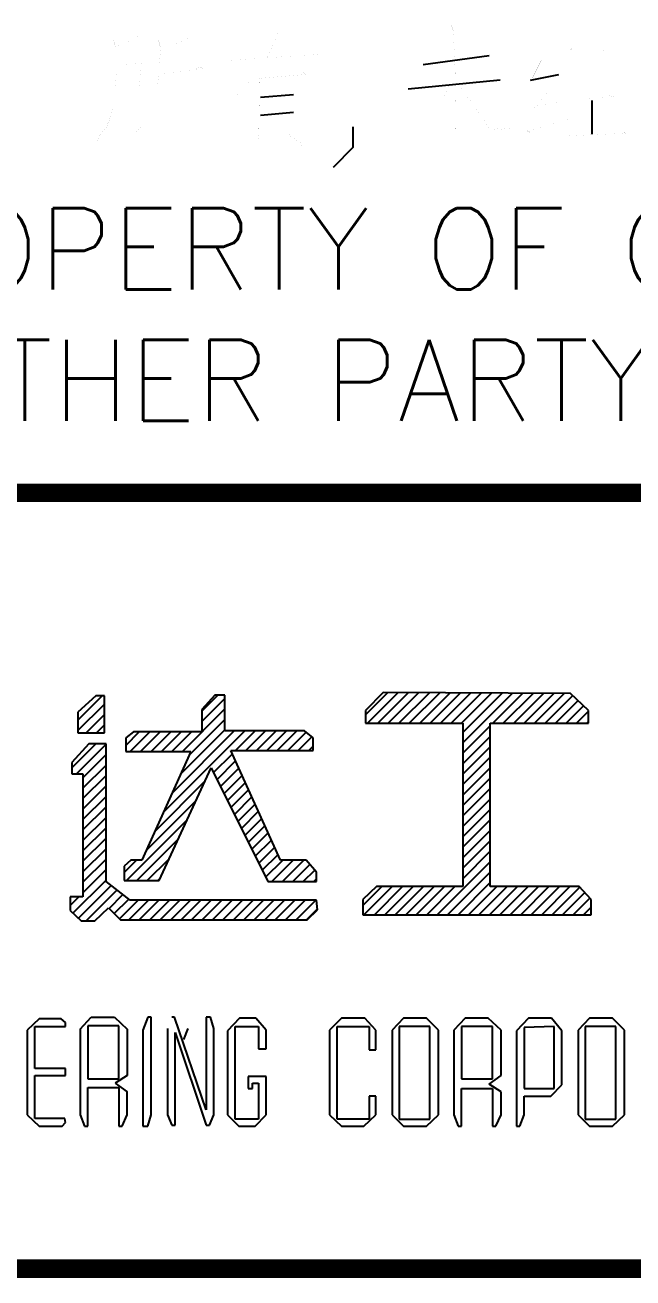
# Model space of a CAD drawing. Extents: x 16825 to 205982, y -10874 to 68273.
# Drawn here: x 179412 to 179988, y 27979 to 29166 of the extents above; entities that cross this region are included whole.
import ezdxf

# ---------------------------------------------------------------- set-up
doc = ezdxf.new("R2010")
doc.units = 0
doc.header["$LTSCALE"] = 5
doc.header["$MEASUREMENT"] = 0
doc.layers.add('TK', color=3, linetype='CONTINUOUS')
doc.styles.add('ROMANS', font='romans')

msp = doc.modelspace()

# ---------------------------------------------------------------- linework, layer by layer
at = {"layer": 'TK'}
for p, q in [((179788.751, 29128.41), (179851.359, 29137.106)), ((179861.794, 29113.628), (179774.838, 29104.932)), ((179890.489, 29113.628), (179917.445, 29118.845)), ((179666.145, 29099.715), (179634.841, 29097.106)), ((179948.749, 29094.498), (179948.749, 29062.324)), ((179634.841, 29080.585), (179666.145, 29083.194)), ((179722.665, 29050.151), (179722.665, 29069.281)), ((179722.665, 29050.151), (179703.535, 29031.021)), ((179751.153, 28533.545), (179734.142, 28516.535)), ((179734.142, 28512.329), (179755.339, 28533.526)), ((179736.097, 28504.384), (179765.193, 28533.481)), ((179745.996, 28504.384), (179775.048, 28533.436)), ((179928.547, 28532.735), (179751.153, 28533.545)), ((179755.896, 28504.384), (179784.902, 28533.391)), ((179765.795, 28504.384), (179794.757, 28533.346)), ((179775.695, 28504.384), (179804.611, 28533.301)), ((179785.594, 28504.384), (179814.466, 28533.256)), ((179795.494, 28504.384), (179824.32, 28533.211)), ((179805.393, 28504.384), (179834.175, 28533.166)), ((179815.293, 28504.384), (179844.029, 28533.121)), ((179825.192, 28504.384), (179853.884, 28533.076)), ((179826.484, 28495.777), (179863.738, 28533.031)), ((179826.484, 28485.878), (179873.593, 28532.986)), ((179854.89, 28504.384), (179883.447, 28532.941)), ((179864.79, 28504.384), (179893.302, 28532.896)), ((179874.689, 28504.384), (179903.156, 28532.851)), ((179884.589, 28504.384), (179913.011, 28532.806)), ((179894.488, 28504.384), (179922.865, 28532.761)), ((179945.557, 28516.535), (179928.547, 28532.735)), ((179461.882, 28507.356), (179484.831, 28530.305)), ((179478.893, 28530.305), (179461.882, 28514.914)), ((179461.882, 28497.456), (179486.993, 28522.567)), ((179486.993, 28530.305), (179478.893, 28530.305)), ((179486.993, 28495.474), (179486.993, 28530.305)), ((179579.335, 28515.914), (179594.536, 28531.115)), ((179591.486, 28531.115), (179579.335, 28517.345)), ((179579.335, 28506.015), (179601.206, 28527.885)), ((179601.206, 28531.115), (179591.486, 28531.115)), ((179601.206, 28497.094), (179601.206, 28531.115)), ((179904.388, 28504.384), (179930.694, 28530.69)), ((179914.287, 28504.384), (179935.764, 28525.861)), ((179924.187, 28504.384), (179940.835, 28521.032)), ((179461.882, 28514.914), (179461.882, 28495.474)), ((179469.799, 28495.474), (179486.993, 28512.668)), ((179560.873, 28477.654), (179601.206, 28517.986)), ((179567.203, 28474.083), (179601.206, 28508.087)), ((179579.335, 28517.345), (179579.335, 28496.284)), ((179734.142, 28516.535), (179734.142, 28504.384)), ((179934.086, 28504.384), (179945.557, 28515.855)), ((179945.557, 28504.384), (179945.557, 28516.535)), ((179479.699, 28495.474), (179486.993, 28502.768)), ((179507.244, 28483.421), (179520.107, 28496.284)), ((179514.534, 28496.284), (179507.244, 28490.614)), ((179511.376, 28477.654), (179530.006, 28496.284)), ((179579.335, 28496.284), (179514.534, 28496.284)), ((179521.275, 28477.654), (179539.906, 28496.284)), ((179531.175, 28477.654), (179549.805, 28496.284)), ((179541.074, 28477.654), (179559.705, 28496.284)), ((179543.02, 28420.202), (179619.912, 28497.094)), ((179550.974, 28477.654), (179569.604, 28496.284)), ((179551.081, 28438.162), (179610.012, 28497.094)), ((179559.142, 28456.123), (179601.206, 28498.187)), ((179676.538, 28497.094), (179601.206, 28497.094)), ((179611.181, 28478.464), (179629.811, 28497.094)), ((179621.08, 28478.464), (179639.711, 28497.094)), ((179630.98, 28478.464), (179649.61, 28497.094)), ((179640.879, 28478.464), (179659.51, 28497.094)), ((179650.779, 28478.464), (179669.409, 28497.094)), ((179684.638, 28490.614), (179676.538, 28497.094)), ((179734.142, 28504.384), (179826.484, 28504.384)), ((179826.484, 28504.384), (179826.484, 28349.67)), ((179826.484, 28475.978), (179852.405, 28501.899)), ((179852.405, 28504.384), (179945.557, 28504.384)), ((179852.405, 28349.67), (179852.405, 28504.384)), ((179943.986, 28504.384), (179945.557, 28505.956)), ((179456.212, 28462.088), (179479.068, 28484.944)), ((179472.413, 28484.944), (179456.212, 28467.123)), ((179460.617, 28456.593), (179488.613, 28484.589)), ((179461.882, 28495.474), (179486.993, 28495.474)), ((179488.613, 28484.944), (179472.413, 28484.944)), ((179488.613, 28354.53), (179488.613, 28484.944)), ((179507.244, 28490.614), (179507.244, 28477.654)), ((179660.678, 28478.464), (179678.077, 28495.862)), ((179670.578, 28478.464), (179683.577, 28491.463)), ((179684.638, 28478.464), (179684.638, 28490.614)), ((179826.484, 28466.079), (179852.405, 28491.999)), ((179466.743, 28452.819), (179488.613, 28474.69)), ((179507.244, 28477.654), (179568.805, 28477.654)), ((179568.805, 28477.654), (179522.634, 28374.781)), ((179590.479, 28457.762), (179608.218, 28475.501)), ((179606.876, 28478.464), (179684.638, 28478.464)), ((179653.857, 28374.781), (179606.876, 28478.464)), ((179680.477, 28478.464), (179684.638, 28482.624)), ((179826.484, 28456.179), (179852.405, 28482.1)), ((179456.212, 28467.123), (179456.212, 28456.593)), ((179466.743, 28442.92), (179488.613, 28464.79)), ((179538.834, 28355.34), (179588.246, 28462.263)), ((179588.246, 28462.263), (179641.707, 28354.53)), ((179593.763, 28451.146), (179611.305, 28468.689)), ((179597.046, 28444.529), (179614.392, 28461.876)), ((179826.484, 28446.28), (179852.405, 28472.2)), ((179826.484, 28436.38), (179852.405, 28462.301)), ((179456.212, 28456.593), (179466.743, 28456.593)), ((179466.743, 28456.593), (179466.743, 28339.95)), ((179466.743, 28433.02), (179488.613, 28454.891)), ((179534.959, 28402.241), (179582.459, 28449.742)), ((179600.329, 28437.913), (179617.479, 28455.063)), ((179826.484, 28426.481), (179852.405, 28452.401)), ((179466.743, 28423.121), (179488.613, 28444.991)), ((179603.612, 28431.297), (179620.566, 28448.251)), ((179606.896, 28424.681), (179623.653, 28441.438)), ((179826.484, 28416.581), (179852.405, 28442.502)), ((179466.743, 28413.221), (179488.613, 28435.092)), ((179466.743, 28403.322), (179488.613, 28425.192)), ((179526.898, 28384.281), (179573.954, 28431.337)), ((179610.179, 28418.064), (179626.74, 28434.626)), ((179613.462, 28411.448), (179629.827, 28427.813)), ((179826.484, 28406.682), (179852.405, 28432.602)), ((179466.743, 28393.422), (179488.613, 28415.293)), ((179616.745, 28404.832), (179632.914, 28421.001)), ((179620.029, 28398.216), (179636.001, 28414.188)), ((179826.484, 28396.782), (179852.405, 28422.703)), ((179466.743, 28383.523), (179488.613, 28405.393)), ((179507.857, 28355.34), (179565.449, 28412.932)), ((179623.312, 28391.599), (179639.088, 28407.375)), ((179826.484, 28386.883), (179852.405, 28412.803)), ((179826.484, 28376.983), (179852.405, 28402.904)), ((179466.743, 28373.623), (179488.613, 28395.494)), ((179517.756, 28355.34), (179556.944, 28394.528)), ((179626.595, 28384.983), (179642.175, 28400.563)), ((179629.878, 28378.367), (179645.262, 28393.75)), ((179826.484, 28367.084), (179852.405, 28393.004)), ((179466.743, 28363.724), (179488.613, 28385.594)), ((179633.162, 28371.751), (179648.349, 28386.938)), ((179636.445, 28365.134), (179651.436, 28380.125)), ((179826.484, 28357.184), (179852.405, 28383.105)), ((179466.743, 28353.824), (179488.613, 28375.695)), ((179466.743, 28343.925), (179488.613, 28365.795)), ((179505.624, 28363.007), (179517.398, 28374.781)), ((179512.104, 28374.781), (179505.624, 28369.111)), ((179505.624, 28369.111), (179505.624, 28355.34)), ((179522.634, 28374.781), (179512.104, 28374.781)), ((179527.656, 28355.34), (179548.438, 28376.123)), ((179639.728, 28358.518), (179655.991, 28374.781)), ((179645.64, 28354.53), (179665.89, 28374.781)), ((179678.158, 28374.781), (179653.857, 28374.781)), ((179655.539, 28354.53), (179675.79, 28374.781)), ((179665.439, 28354.53), (179681.634, 28370.726)), ((179687.878, 28363.441), (179678.158, 28374.781)), ((179802.139, 28322.94), (179852.405, 28373.205)), ((179457.252, 28324.535), (179488.613, 28355.896)), ((179511.294, 28336.71), (179488.613, 28354.53)), ((179505.624, 28355.34), (179538.834, 28355.34)), ((179537.555, 28355.34), (179539.933, 28357.718)), ((179641.707, 28354.53), (179687.878, 28354.53)), ((179675.338, 28354.53), (179686.203, 28365.395)), ((179685.238, 28354.53), (179687.878, 28357.171)), ((179687.878, 28354.53), (179687.878, 28363.441)), ((179812.039, 28322.94), (179852.405, 28363.306)), ((179462.4, 28319.783), (179493.392, 28350.775)), ((179469.786, 28317.27), (179498.936, 28346.42)), ((179491.439, 28329.024), (179504.48, 28342.064)), ((179744.672, 28349.67), (179731.712, 28337.52)), ((179731.712, 28331.708), (179749.674, 28349.67)), ((179732.843, 28322.94), (179759.574, 28349.67)), ((179742.742, 28322.94), (179769.473, 28349.67)), ((179826.484, 28349.67), (179744.672, 28349.67)), ((179752.642, 28322.94), (179779.373, 28349.67)), ((179762.541, 28322.94), (179789.272, 28349.67)), ((179772.441, 28322.94), (179799.172, 28349.67)), ((179782.34, 28322.94), (179809.071, 28349.67)), ((179792.24, 28322.94), (179818.971, 28349.67)), ((179821.938, 28322.94), (179852.405, 28353.406)), ((179831.838, 28322.94), (179858.569, 28349.67)), ((179841.737, 28322.94), (179868.468, 28349.67)), ((179851.637, 28322.94), (179878.368, 28349.67)), ((179936.647, 28349.67), (179852.405, 28349.67)), ((179861.536, 28322.94), (179888.267, 28349.67)), ((179871.436, 28322.94), (179898.167, 28349.67)), ((179881.335, 28322.94), (179908.066, 28349.67)), ((179891.235, 28322.94), (179917.965, 28349.67)), ((179901.134, 28322.94), (179927.865, 28349.67)), ((179911.034, 28322.94), (179937.187, 28349.092)), ((179920.933, 28322.94), (179941.966, 28343.972)), ((179947.987, 28337.52), (179936.647, 28349.67)), ((179454.592, 28331.774), (179462.768, 28339.95)), ((179454.592, 28339.95), (179454.592, 28326.99)), ((179466.743, 28339.95), (179454.592, 28339.95)), ((179496.389, 28324.074), (179510.023, 28337.708)), ((179501.339, 28319.124), (179518.925, 28336.71)), ((179510.194, 28318.08), (179528.824, 28336.71)), ((179687.878, 28336.71), (179511.294, 28336.71)), ((179520.093, 28318.08), (179538.724, 28336.71)), ((179529.993, 28318.08), (179548.623, 28336.71)), ((179539.892, 28318.08), (179558.523, 28336.71)), ((179549.792, 28318.08), (179568.422, 28336.71)), ((179559.691, 28318.08), (179578.322, 28336.71)), ((179569.591, 28318.08), (179588.221, 28336.71)), ((179579.49, 28318.08), (179598.121, 28336.71)), ((179589.39, 28318.08), (179608.02, 28336.71)), ((179599.289, 28318.08), (179617.92, 28336.71)), ((179609.189, 28318.08), (179627.819, 28336.71)), ((179619.088, 28318.08), (179637.719, 28336.71)), ((179628.988, 28318.08), (179647.618, 28336.71)), ((179638.887, 28318.08), (179657.518, 28336.71)), ((179648.787, 28318.08), (179667.417, 28336.71)), ((179658.686, 28318.08), (179677.317, 28336.71)), ((179668.586, 28318.08), (179687.216, 28336.71)), ((179688.688, 28327.8), (179687.878, 28336.71)), ((179731.712, 28337.52), (179731.712, 28322.94)), ((179930.833, 28322.94), (179946.745, 28338.852)), ((179940.732, 28322.94), (179947.987, 28330.195)), ((179947.987, 28322.94), (179947.987, 28337.52)), ((179454.592, 28326.99), (179465.122, 28317.27)), ((179478.083, 28317.27), (179491.043, 28329.42)), ((179491.043, 28329.42), (179502.383, 28318.08)), ((179502.383, 28318.08), (179678.968, 28318.08)), ((179678.485, 28318.08), (179688.648, 28328.242)), ((179678.968, 28318.08), (179688.688, 28327.8)), ((179731.712, 28322.94), (179947.987, 28322.94)), ((179465.122, 28317.27), (179478.083, 28317.27)), ((179425.12, 28224.318), (179413.756, 28213.765)), ((179446.227, 28224.318), (179425.12, 28224.318)), ((179450.286, 28221.071), (179446.227, 28224.318)), ((179464.086, 28214.577), (179474.639, 28225.942)), ((179474.639, 28225.942), (179496.557, 28225.942)), ((179496.557, 28225.942), (179508.734, 28214.577)), ((179528.217, 28225.942), (179523.346, 28213.765)), ((179531.464, 28225.942), (179528.217, 28225.942)), ((179531.464, 28133.399), (179531.464, 28225.942)), ((179553.382, 28225.942), (179550.946, 28225.942)), ((179583.418, 28138.269), (179553.382, 28225.942)), ((179583.418, 28225.942), (179583.418, 28138.269)), ((179587.476, 28225.942), (179583.418, 28225.942)), ((179590.724, 28215.388), (179587.476, 28225.942)), ((179615.077, 28225.13), (179603.712, 28212.953)), ((179630.501, 28225.13), (179615.077, 28225.13)), ((179640.242, 28213.765), (179630.501, 28225.13)), ((179711.679, 28225.13), (179700.314, 28213.765)), ((179733.597, 28225.13), (179711.679, 28225.13)), ((179744.15, 28213.765), (179733.597, 28225.13)), ((179770.127, 28225.13), (179759.574, 28213.765)), ((179792.045, 28225.13), (179770.127, 28225.13)), ((179803.41, 28213.765), (179792.045, 28225.13)), ((179828.575, 28225.13), (179818.022, 28213.765)), ((179850.493, 28225.13), (179828.575, 28225.13)), ((179862.67, 28213.765), (179850.493, 28225.13)), ((179888.647, 28225.13), (179877.282, 28212.953)), ((179910.565, 28225.13), (179888.647, 28225.13)), ((179920.306, 28212.953), (179910.565, 28225.13)), ((179946.283, 28225.13), (179935.73, 28213.765)), ((179968.201, 28225.13), (179946.283, 28225.13)), ((179979.566, 28213.765), (179968.201, 28225.13)), ((179413.756, 28213.765), (179413.756, 28133.399)), ((179421.062, 28217.012), (179450.286, 28217.012)), ((179421.062, 28177.235), (179421.062, 28217.012)), ((179450.286, 28217.012), (179450.286, 28221.071)), ((179464.086, 28214.577), (179464.086, 28133.399)), ((179471.392, 28217.824), (179471.392, 28167.493)), ((179500.616, 28217.824), (179471.392, 28217.824)), ((179500.616, 28167.493), (179500.616, 28217.824)), ((179508.734, 28214.577), (179508.734, 28170.74)), ((179523.346, 28213.765), (179523.346, 28122.845)), ((179546.887, 28215.388), (179546.887, 28133.399)), ((179554.194, 28211.329), (179583.418, 28123.657)), ((179554.194, 28123.657), (179554.194, 28211.329)), ((179562.311, 28204.835), (179566.37, 28215.388)), ((179590.724, 28133.399), (179590.724, 28215.388)), ((179603.712, 28212.953), (179603.712, 28133.399)), ((179611.018, 28217.012), (179632.936, 28217.012)), ((179611.018, 28129.34), (179611.018, 28217.012)), ((179632.936, 28217.012), (179632.936, 28195.906)), ((179640.242, 28195.906), (179640.242, 28213.765)), ((179700.314, 28213.765), (179700.314, 28133.399)), ((179707.62, 28217.012), (179737.656, 28217.012)), ((179707.62, 28129.34), (179707.62, 28217.012)), ((179737.656, 28217.012), (179737.656, 28195.094)), ((179744.15, 28195.094), (179744.15, 28213.765)), ((179759.574, 28213.765), (179759.574, 28133.399)), ((179795.292, 28217.012), (179766.068, 28217.012)), ((179766.068, 28217.012), (179766.068, 28129.34)), ((179795.292, 28129.34), (179795.292, 28217.012)), ((179803.41, 28133.399), (179803.41, 28213.765)), ((179818.022, 28213.765), (179818.022, 28133.399)), ((179854.552, 28217.012), (179825.328, 28217.012)), ((179825.328, 28217.012), (179825.328, 28167.493)), ((179854.552, 28167.493), (179854.552, 28217.012)), ((179862.67, 28170.74), (179862.67, 28213.765)), ((179877.282, 28212.953), (179877.282, 28122.845)), ((179913, 28217.012), (179884.588, 28216.2)), ((179884.588, 28216.2), (179884.588, 28158.564)), ((179913, 28158.564), (179913, 28217.012)), ((179920.306, 28161.811), (179920.306, 28212.953)), ((179935.73, 28213.765), (179935.73, 28133.399)), ((179942.224, 28217.012), (179942.224, 28129.34)), ((179971.448, 28217.012), (179942.224, 28217.012)), ((179971.448, 28129.34), (179971.448, 28217.012)), ((179979.566, 28133.399), (179979.566, 28213.765)), ((179632.936, 28195.906), (179640.242, 28195.906)), ((179737.656, 28195.094), (179744.15, 28195.094)), ((179450.286, 28177.235), (179421.062, 28177.235)), ((179450.286, 28170.74), (179450.286, 28177.235)), ((179421.062, 28170.74), (179450.286, 28170.74)), ((179421.062, 28130.151), (179421.062, 28170.74)), ((179471.392, 28167.493), (179500.616, 28167.493)), ((179508.734, 28170.74), (179497.369, 28163.434)), ((179623.195, 28169.929), (179623.195, 28158.564)), ((179640.242, 28169.929), (179623.195, 28169.929)), ((179640.242, 28133.399), (179640.242, 28169.929)), ((179825.328, 28167.493), (179854.552, 28167.493)), ((179851.305, 28162.623), (179862.67, 28170.74)), ((179471.392, 28159.376), (179500.616, 28159.376)), ((179471.392, 28122.845), (179471.392, 28159.376)), ((179497.369, 28163.434), (179508.734, 28155.317)), ((179500.616, 28159.376), (179500.616, 28122.845)), ((179508.734, 28133.399), (179508.734, 28155.317)), ((179623.195, 28158.564), (179627.254, 28158.564)), ((179627.254, 28163.434), (179632.936, 28163.434)), ((179627.254, 28158.564), (179627.254, 28163.434)), ((179632.936, 28163.434), (179632.936, 28129.34)), ((179825.328, 28158.564), (179854.552, 28158.564)), ((179825.328, 28122.845), (179825.328, 28158.564)), ((179862.67, 28155.317), (179851.305, 28162.623)), ((179854.552, 28158.564), (179854.552, 28122.845)), ((179862.67, 28133.399), (179862.67, 28155.317)), ((179884.588, 28158.564), (179913, 28158.564)), ((179909.753, 28151.258), (179920.306, 28161.811)), ((179737.656, 28151.258), (179737.656, 28129.34)), ((179744.15, 28151.258), (179737.656, 28151.258)), ((179744.15, 28133.399), (179744.15, 28151.258)), ((179884.588, 28151.258), (179909.753, 28151.258)), ((179884.588, 28133.399), (179884.588, 28151.258)), ((179413.756, 28133.399), (179425.12, 28122.845)), ((179449.474, 28130.151), (179421.062, 28130.151)), ((179450.286, 28126.093), (179449.474, 28130.151)), ((179464.086, 28133.399), (179468.145, 28122.845)), ((179503.863, 28122.845), (179508.734, 28133.399)), ((179528.217, 28122.845), (179531.464, 28133.399)), ((179546.887, 28133.399), (179550.946, 28123.657)), ((179586.665, 28123.657), (179590.724, 28133.399)), ((179603.712, 28133.399), (179614.265, 28122.845)), ((179632.936, 28129.34), (179611.018, 28129.34)), ((179629.689, 28122.845), (179640.242, 28133.399)), ((179700.314, 28133.399), (179711.679, 28122.845)), ((179737.656, 28129.34), (179707.62, 28129.34)), ((179732.785, 28122.845), (179744.15, 28133.399)), ((179759.574, 28133.399), (179770.127, 28122.845)), ((179766.068, 28129.34), (179795.292, 28129.34)), ((179792.045, 28122.845), (179803.41, 28133.399)), ((179818.022, 28133.399), (179822.081, 28122.845)), ((179857.799, 28122.845), (179862.67, 28133.399)), ((179880.529, 28122.845), (179884.588, 28133.399)), ((179935.73, 28133.399), (179946.283, 28122.845)), ((179942.224, 28129.34), (179971.448, 28129.34)), ((179968.201, 28122.845), (179979.566, 28133.399)), ((179425.12, 28122.845), (179447.039, 28122.845)), ((179447.039, 28122.845), (179450.286, 28126.093)), ((179468.145, 28122.845), (179471.392, 28122.845)), ((179500.616, 28122.845), (179503.863, 28122.845)), ((179523.346, 28122.845), (179528.217, 28122.845)), ((179550.946, 28123.657), (179554.194, 28123.657)), ((179583.418, 28123.657), (179586.665, 28123.657)), ((179614.265, 28122.845), (179629.689, 28122.845)), ((179711.679, 28122.845), (179732.785, 28122.845)), ((179770.127, 28122.845), (179792.045, 28122.845)), ((179822.081, 28122.845), (179825.328, 28122.845)), ((179854.552, 28122.845), (179857.799, 28122.845)), ((179877.282, 28122.845), (179880.529, 28122.845)), ((179946.283, 28122.845), (179968.201, 28122.845))]:
    msp.add_line(p, q, dxfattribs=at)
for points, const_width in [([(179594.841, 29085.802), (179600.928, 29090.15), (179611.363, 29098.846), (179625.276, 29113.628), (179635.71, 29127.541), (179640.928, 29134.497), (179646.145, 29145.801), (179652.232, 29160.584), (179652.232, 29165.801)], 0.012), ([(179819.186, 29062.324), (179818.316, 29053.629), (179820.055, 29050.151), (179819.186, 29122.323), (179817.446, 29160.584), (179815.707, 29165.801)], 0.012), ([(179525.277, 29157.975), (179521.799, 29156.236), (179497.452, 29144.932), (179495.713, 29151.888), (179498.321, 29144.932), (179498.321, 29121.454), (179497.452, 29106.672), (179496.582, 29096.237), (179494.843, 29086.672), (179492.234, 29077.107), (179488.756, 29068.411), (179483.539, 29062.324), (179480.061, 29056.238)], 0.012), ([(179508.756, 29056.238), (179513.104, 29060.585), (179517.451, 29064.933), (179521.799, 29070.15), (179527.016, 29076.237), (179531.364, 29082.324), (179533.973, 29089.28), (179535.712, 29098.846), (179537.451, 29108.411), (179538.321, 29117.976), (179539.19, 29130.149), (179540.06, 29140.584), (179538.321, 29151.888), (179540.06, 29144.932), (179553.972, 29147.54), (179568.755, 29154.497)], 0.012), ([(179890.489, 29113.628), (179892.228, 29115.367), (179895.706, 29122.323), (179900.923, 29132.758), (179911.358, 29151.888), (179913.097, 29151.888), (179911.358, 29157.975)], 0.012), ([(179927.01, 29144.062), (179928.749, 29142.323), (179929.618, 29144.062), (179967.879, 29147.54), (179967.009, 29151.888), (179957.444, 29137.975), (179950.488, 29129.28), (179946.14, 29123.193), (179939.184, 29117.106), (179932.227, 29111.019), (179926.14, 29106.672), (179920.053, 29103.193)], 0.012), ([(179684.405, 29137.975), (179692.231, 29140.584), (179697.448, 29138.845), (179602.667, 29131.888)], 0.012), ([(179522.669, 29107.541), (179520.06, 29106.672), (179522.669, 29134.497), (179524.408, 29131.019), (179499.191, 29126.671)], 0.012), ([(179573.103, 29124.063), (179577.45, 29125.802), (179580.059, 29124.932), (179539.19, 29118.845)], 0.012), ([(179920.923, 29125.802), (179907.88, 29104.932), (179896.576, 29088.411), (179893.967, 29087.541), (179922.662, 29094.498), (179930.488, 29094.498), (179932.227, 29093.628), (179934.836, 29095.367), (179969.618, 29097.976), (179965.27, 29098.846), (179960.922, 29097.976)], 0.012), ([(179920.923, 29125.802), (179923.532, 29131.019), (179923.532, 29133.628)], 0.012), ([(179949.618, 29125.802), (179965.27, 29115.367), (179972.226, 29110.15), (179974.835, 29107.541), (179976.574, 29104.063)], 0.012), ([(179560.059, 29121.454), (179560.059, 29053.629), (179559.19, 29057.977), (179560.059, 29065.803)], 0.012), ([(179632.232, 29118.845), (179633.971, 29115.367), (179633.102, 29055.368), (179633.102, 29050.151), (179632.232, 29055.368), (179633.102, 29062.324)], 0.012), ([(179633.971, 29115.367), (179675.71, 29118.845), (179675.71, 29121.454), (179677.449, 29118.845), (179675.71, 29117.976), (179675.71, 29054.498), (179674.84, 29051.02), (179660.058, 29063.194), (179674.84, 29052.759)], 0.012), ([(179500.06, 29104.063), (179501.799, 29104.932), (179522.669, 29107.541)], 0.012), ([(179767.012, 29059.716), (179776.578, 29066.672), (179784.403, 29071.889), (179793.099, 29080.585), (179800.055, 29087.541), (179807.881, 29097.106), (179813.099, 29108.411)], 0.012), ([(179823.533, 29108.411), (179846.142, 29076.237), (179852.228, 29066.672), (179871.359, 29067.542), (179853.098, 29068.411), (179847.011, 29073.629)], 0.012), ([(179927.01, 29077.107), (179891.358, 29065.803), (179890.489, 29064.064), (179887.01, 29065.803)], 0.012), ([(179958.314, 29062.324), (179920.923, 29060.585), (179919.184, 29057.977), (179917.445, 29060.585)], 0.012), ([(179958.314, 29062.324), (179980.922, 29063.194), (179979.183, 29064.064), (179971.357, 29063.194)], 0.012), ([(177519.065, 28722.715), (183819.065, 28722.715)], 17.5), ([(177519.065, 27987.715), (181369.065, 27987.715)], 17.5)]:
    msp.add_lwpolyline(points, dxfattribs=dict(at, const_width=const_width))

# ---------------------------------------------------------------- texts
at = {"layer": 'TK', "style": 'ROMANS'}
for s, p in [('THIS DOCUMENT IS PROPERTY OF CHENGDA .  IT SHALL NOT BE REPRODUCED OR', (178193.959, 28915.423)), ("TRANSFERED TO ANY OTHER PARTY WITHOUT CHENGDA'S PERMISSION IN WRITTEN FORM.", (178193.959, 28790.756))]:
    msp.add_text(s, height=77, dxfattribs=at).set_placement(p)

doc.saveas('drawing.dxf')
